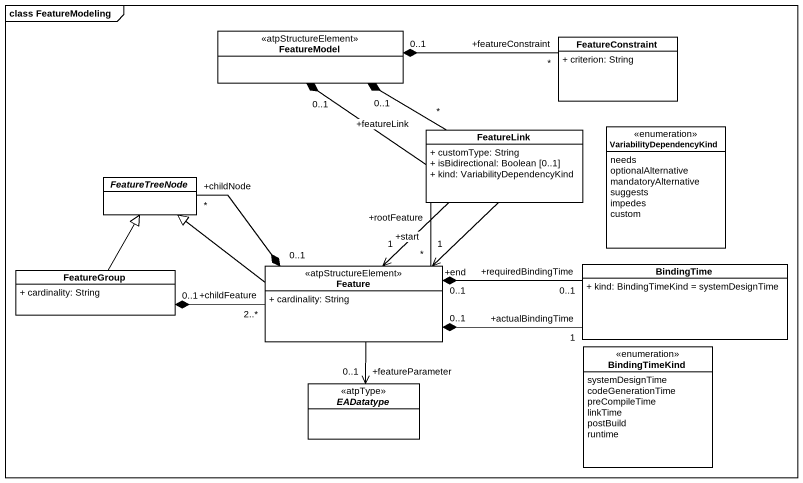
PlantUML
@startuml
mainframe class FeatureModeling
hide circle
hide empty members
skinparam classAttributeIconSize 0
class FeatureModel <<atpStructureElement>>
class FeatureConstraint {
  + criterion: String
}
class FeatureLink {
  + customType: String
  + isBidirectional: Boolean [0..1]
  + kind: VariabilityDependencyKind
}
enum VariabilityDependencyKind {
  needs
  optionalAlternative
  mandatoryAlternative
  suggests
  impedes
  custom
}
abstract class FeatureTreeNode
class FeatureGroup {
  + cardinality: String
}
class Feature <<atpStructureElement>> {
  + cardinality: String
}
class BindingTime {
  + kind: BindingTimeKind = systemDesignTime
}
enum BindingTimeKind {
  systemDesignTime
  codeGenerationTime
  preCompileTime
  linkTime
  postBuild
  runtime
}
abstract class EADatatype <<atpType>>
FeatureConstraint "+featureConstraint\n*" -left-* "0..1" FeatureModel
FeatureLink "+featureLink\n*" -left-* "0..1" FeatureModel
FeatureLink --> "+end\n1" Feature
FeatureLink --> "+start\n1" Feature
FeatureTreeNode "+childNode\n*" -right-* "0..1" Feature
FeatureGroup -up-|> FeatureTreeNode
Feature "+rootFeature\n*" -up-* "0..1" FeatureModel
Feature -left-|> FeatureTreeNode
Feature "+childFeature\n2..*" -left-* "0..1" FeatureGroup
Feature "0..1" *-right- "+requiredBindingTime\n0..1" BindingTime
Feature "0..1" *-right- "+actualBindingTime\n1" BindingTime
Feature --> "+featureParameter\n0..1" EADatatype
@enduml
